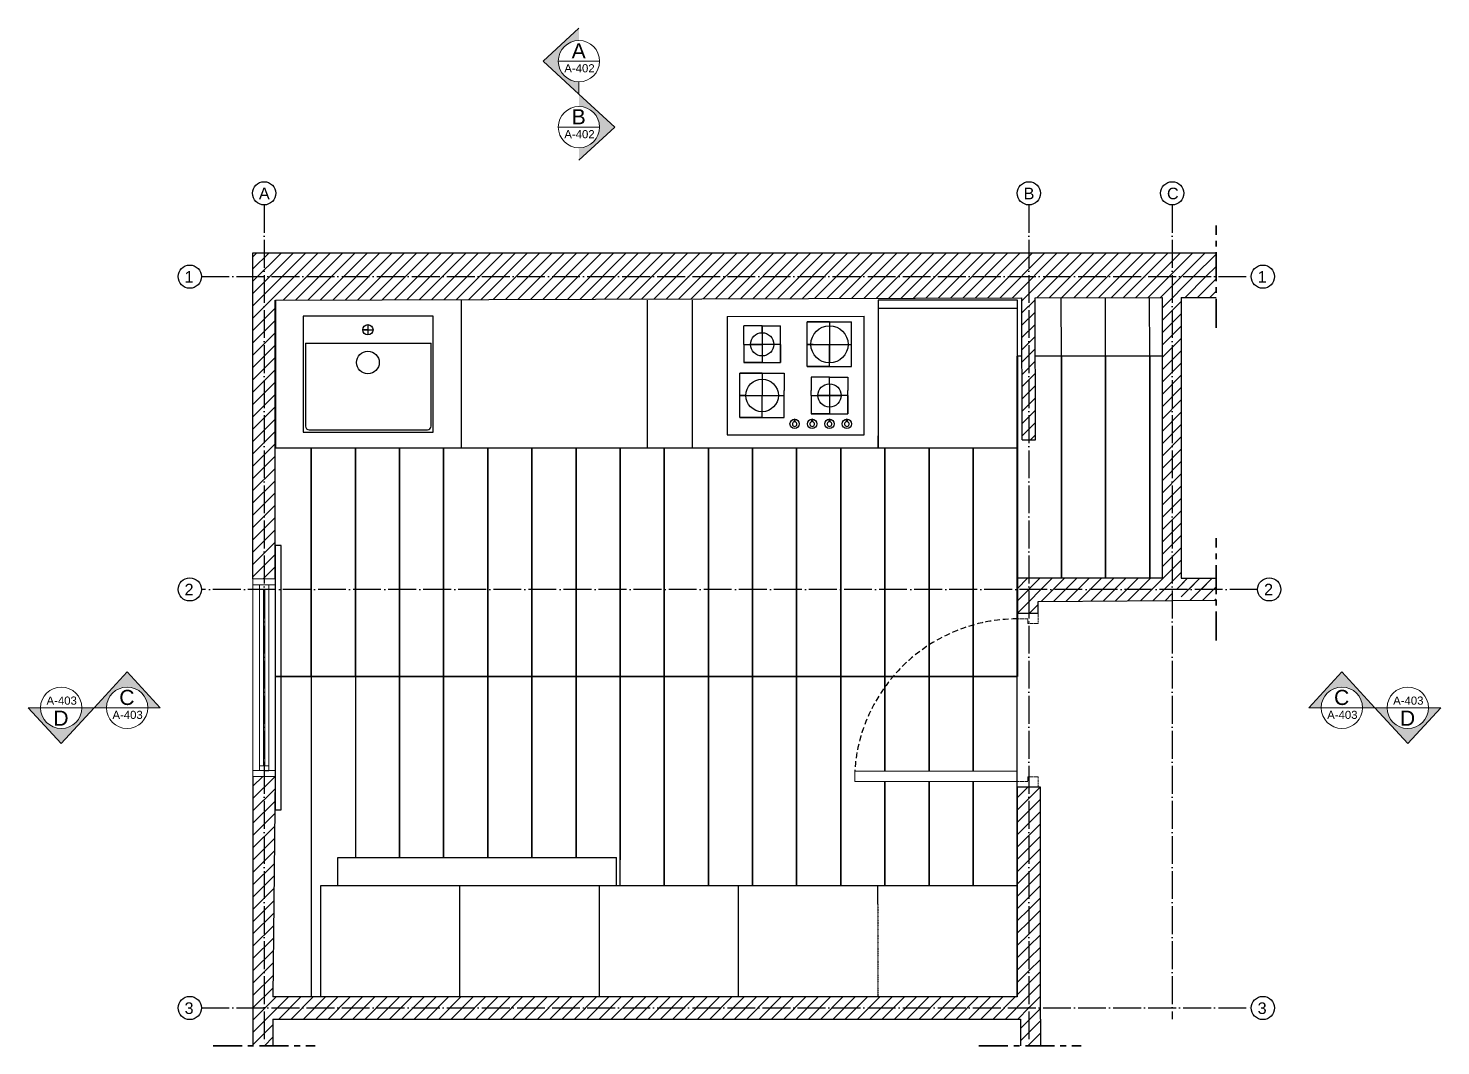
# Model space of a CAD drawing. Header units: inches. Extents: x 778 to 2370, y 492 to 2915.
# Drawn here: x 1453 to 2061, y 1687 to 2125 of the extents above; entities that cross this region are included whole.
import ezdxf
from ezdxf.enums import TextEntityAlignment as Align

# ---------------------------------------------------------------- set-up
doc = ezdxf.new("R2010")
doc.units = ezdxf.units.IN
doc.header["$MEASUREMENT"] = 0
for name, pattern in [('ACAD_ISO04W100', [30, 24, -3, 0, -3]), ('CENTER', [2, 1.25, -0.25, 0.25, -0.25]), ('CENTERX2', [4, 2.5, -0.5, 0.5, -0.5]), ('HIDDEN', [0.375, 0.25, -0.125])]:
    doc.linetypes.add(name, pattern=pattern)
doc.layers.add('A-WALL-FULL', color=7, linetype='Continuous', lineweight=35)
doc.layers.add('G-ANNO-DIM', color=3, linetype='Continuous', lineweight=18)
for name, color, linetype in [('ACCESSORI', 2, 'Continuous'), ('ARREDI', 11, 'Continuous'), ('INFISSI', 4, 'Continuous'), ('PIASTRELLE', 71, 'Continuous'), ('QUOTE', 3, 'Continuous'), ('STRUTTURA', 7, 'Continuous')]:
    doc.layers.add(name, color=color, linetype=linetype)
doc.styles.add('ARIAL', font='Arial.ttf')
doc.styles.get("Standard").update_dxf_attribs({"font": 'Arial.ttf'})

# ---------------------------------------------------------------- blocks, each defined once
blk = doc.blocks.new('A$C7B0B1320')
h = blk.add_hatch(color=256)
h.dxf.hatch_style = 1
h.paths.add_polyline_path([(0, 17.8), (10.6, 17.8, -1), (46.2, 17.8), (56.8, 17.8), (28.4, 48.7)])
for p, q in [((0, 17.8), (28.4, 48.7)), ((56.8, 17.8), (28.4, 48.7)), ((10.6, 17.8), (0, 17.8)), ((10.6, 17.8), (46.2, 17.8)), ((46.2, 17.8), (56.8, 17.8))]:
    blk.add_line(p, q)
blk.add_circle((28.4, 17.8), 17.8)
at = {"style": 'ARIAL'}
for tag, height, p in [('A', 13, (28.2, 26.7)), ('A-301', 7, (28.8, 11.7))]:
    blk.add_attdef(tag, text='', height=height, dxfattribs=at).set_placement(p, align=Align.MIDDLE_CENTER)

msp = doc.modelspace()

# ---------------------------------------------------------------- hatches: boundary and pattern name
at = {"layer": 'A-WALL-FULL'}
h = msp.add_hatch(dxfattribs=at)
h.set_pattern_fill('ANSI31', scale=30)
h.paths.add_polyline_path([(1945.12, 1883.32), (1883.4, 1883.32), (1883.4, 1873.1), (1887.4, 1873.1), (1887.4, 1878.1), (1945.12, 1878.48)])
h.paths.add_polyline_path([(1945.12, 2018), (1883.4, 2018), (1883.4, 1947.74), (1886.25, 1947.74), (1886.05, 2008.83), (1940.73, 2009), (1940.73, 1888.1), (1883.4, 1888.1), (1883.4, 1883.32), (1945.12, 1883.32)])
h.paths.add_polyline_path([(1883.4, 1883.32), (1878.45, 1883.32), (1878.45, 1873.1), (1883.4, 1873.1)])
h.paths.add_polyline_path([(1883.4, 1888.1), (1878.45, 1888.1), (1878.45, 1883.32), (1883.4, 1883.32)])
h.paths.add_polyline_path([(1963.99, 2018), (1945.12, 2018), (1945.12, 1883.32), (1963.99, 1883.32), (1963.99, 1888.14), (1948.99, 1888.1), (1948.99, 2009.02), (1963.99, 2009.07)])
h.paths.add_polyline_path([(1945.12, 2028.2), (1883.4, 2028.2), (1883.4, 2018), (1945.12, 2018)])
h.paths.add_polyline_path([(1883.4, 2018), (1554.1, 2018), (1554.1, 1887.8), (1558.9, 1887.8), (1558.9, 1902.23), (1558.9, 2007.8), (1880.35, 2008.81), (1880.55, 1947.74), (1883.4, 1947.74)])
h.paths.add_polyline_path([(1883.4, 2028.2), (1554.1, 2028.2), (1554.1, 2018), (1883.4, 2018)])
h.paths.add_polyline_path([(1554.1, 2018), (1549.3, 2018), (1549.3, 1887.8), (1554.1, 1887.8)])
h.paths.add_polyline_path([(1554.1, 2028.2), (1549.3, 2028.2), (1549.3, 2018), (1554.1, 2018)])
h = msp.add_hatch(dxfattribs=at)
h.set_pattern_fill('ANSI31', scale=30)
h.paths.add_polyline_path([(1963.99, 2028.2), (1945.12, 2028.2), (1945.12, 2018), (1963.99, 2018)])
h = msp.add_hatch(dxfattribs=at)
h.set_pattern_fill('ANSI31', scale=30)
h.paths.add_polyline_path([(1963.99, 1888.14), (1948.99, 1888.1), (1948.99, 1883.32), (1963.99, 1883.32)])
h.paths.add_polyline_path([(1963.99, 1883.32), (1959.66, 1883.32), (1948.99, 1883.32), (1948.99, 1878.51), (1963.99, 1878.61)])
h = msp.add_hatch(dxfattribs=at)
h.set_pattern_fill('ANSI31', scale=30)
h.paths.add_polyline_path([(1554.1, 1802.8), (1549.3, 1802.8), (1549.3, 1703.05), (1554.1, 1703.05)])
h.paths.add_polyline_path([(1558.9, 1802.8), (1558.9, 1802.8), (1554.1, 1802.8), (1554.1, 1703.05), (1883.4, 1703.05), (1883.4, 1798.1), (1878.4, 1798.1), (1878.4, 1766.8), (1878.4, 1707.8), (1557.9, 1707.8)])
h.paths.add_polyline_path([(1883.4, 1703.05), (1554.1, 1703.05), (1554.1, 1686.79), (1557.9, 1686.79), (1557.9, 1698.3), (1879.8, 1698.3), (1879.8, 1686.79), (1883.4, 1686.79)])
h.paths.add_polyline_path([(1554.1, 1703.05), (1549.3, 1703.05), (1549.3, 1698.3), (1549.3, 1686.79), (1554.1, 1686.79)])
h = msp.add_hatch(dxfattribs=at)
h.set_pattern_fill('ANSI31', scale=30)
h.paths.add_polyline_path([(1888.4, 1698.3), (1888.4, 1703.05), (1883.4, 1703.05), (1883.4, 1686.79), (1888.4, 1686.79)])
h.paths.add_polyline_path([(1888.4, 1798.1), (1883.4, 1798.1), (1883.4, 1703.05), (1888.4, 1703.05)])
at = {"layer": 'ARREDI'}
h = msp.add_hatch(color=4, dxfattribs=at)
h.dxf.hatch_style = 1
h.paths.add_polyline_path([(1554.4, 1883.3), (1553.9, 1883.3), (1553.9, 1807.3), (1554.4, 1807.3)])
at = {"layer": 'G-ANNO-DIM'}
h = msp.add_hatch(color=256, dxfattribs=at)
h.dxf.hatch_style = 1
h.paths.add_polyline_path([(1689.67, 2124.97), (1689.67, 2119.67, 1), (1689.67, 2101.89), (1689.67, 2096.59), (1674.22, 2110.78)])
h = msp.add_hatch(color=256, dxfattribs=at)
h.dxf.hatch_style = 1
h.paths.add_polyline_path([(1689.67, 2096.59), (1689.67, 2091.28, -1), (1689.67, 2073.5), (1689.67, 2068.2), (1705.11, 2082.39)])

# ---------------------------------------------------------------- linework, layer by layer
for p, q in [((1549.3, 1887.8), (1549.3, 2028.2)), ((1549.3, 2028.2), (1963.99, 2028.2)), ((1559.02, 2007.8), (1880.35, 2008.81)), ((1880.55, 1947.74), (1880.35, 2008.82)), ((1886.25, 1947.74), (1886.05, 2008.84)), ((1886.05, 2008.83), (1940.73, 2009)), ((1940.73, 2009), (1940.73, 1888.1)), ((1948.99, 2009.02), (1963.99, 2009.07)), ((1948.99, 2009.02), (1948.99, 1888.1)), ((1880.55, 1947.74), (1886.25, 1947.74)), ((1948.99, 1888.1), (1963.99, 1888.14)), ((1549.3, 1802.8), (1549.3, 1698.3)), ((1558.9, 1802.8), (1557.9, 1707.8)), ((1878.4, 1707.8), (1878.4, 1798.1)), ((1549.3, 1698.3), (1549.3, 1686.79)), ((1557.9, 1698.3), (1557.9, 1686.79)), ((1879.8, 1698.3), (1879.8, 1686.79)), ((1888.4, 1698.3), (1888.4, 1686.79))]:
    msp.add_line(p, q)
at = {"layer": 'A-WALL-FULL', "linetype": 'CENTERX2', "ltscale": 5}
for points in [[(1963.99, 1995.99), (1963.99, 2040.01)], [(1963.99, 1861.31), (1963.99, 1905.33)], [(1532.09, 1686.79), (1576.11, 1686.79)], [(1861.9, 1686.79), (1905.92, 1686.79)]]:
    msp.add_lwpolyline(points, dxfattribs=at)
at = {"layer": 'ACCESSORI'}
msp.add_lwpolyline([(1561.42, 1788.36), (1561.42, 1902.23), (1558.9, 1902.23), (1558.9, 1788.36)], close=True, dxfattribs=at)
at = {"layer": 'ARREDI'}
for p, q in [((1559.02, 2007.8), (1559.02, 1944.3)), ((1639.02, 1944.3), (1639.02, 2007.8)), ((1719.02, 2007.8), (1719.02, 1944.3)), ((1738.45, 2007.8), (1738.45, 1944.3)), ((1878.45, 2007.8), (1818.45, 2007.8)), ((1818.45, 2007.8), (1818.45, 1947.8)), ((1878.45, 2004.3), (1878.45, 2007.8)), ((1598.8, 1995.14), (1596.59, 1995.14)), ((1596.59, 1995.14), (1601, 1995.14)), ((1598.8, 1997.34), (1598.8, 1992.94)), ((1571.96, 1989.31), (1625.96, 1989.31)), ((1797.54, 1971.84), (1797.54, 1961.84)), ((1759, 1957.3), (1759, 1969)), ((1761.54, 1966.84), (1759, 1966.84)), ((1759, 1966.84), (1778.09, 1966.84)), ((1759, 1966.84), (1768.54, 1966.84)), ((1761.54, 1966.84), (1775.54, 1966.84)), ((1768.54, 1957.3), (1768.54, 1966.84)), ((1778.09, 1957.3), (1778.09, 1969)), ((1789.62, 1966.84), (1789.62, 1969)), ((1789.62, 1966.84), (1797.56, 1966.84)), ((1789.62, 1966.84), (1789.62, 1958.99)), ((1792.54, 1966.84), (1802.54, 1966.84)), ((1797.56, 1966.84), (1792.56, 1966.84)), ((1797.54, 1966.93), (1797.54, 1958.99)), ((1805.5, 1966.84), (1797.56, 1966.84)), ((1805.5, 1958.99), (1805.5, 1969)), ((1805.5, 1966.84), (1805.5, 1958.99)), ((1797.54, 1958.99), (1789.62, 1958.99)), ((1789.62, 1958.99), (1805.5, 1958.99)), ((1768.54, 1957.3), (1759, 1957.3)), ((1759, 1957.3), (1778.09, 1957.3)), ((1782.29, 1956.48), (1782.29, 1955.45)), ((1782.79, 1955.45), (1782.79, 1956.48)), ((1789.84, 1956.48), (1789.84, 1955.44)), ((1790.34, 1955.44), (1790.34, 1956.48)), ((1797.3, 1956.48), (1797.3, 1955.45)), ((1797.8, 1955.45), (1797.8, 1956.48)), ((1804.8, 1956.48), (1804.8, 1955.45)), ((1805.3, 1955.45), (1805.3, 1956.48)), ((1818.45, 1944.3), (1818.45, 1949.48)), ((1559.02, 1944.3), (1818.45, 1944.3)), ((1559.02, 1944.3), (1639.02, 1944.3)), ((1585.81, 1767.8), (1705.81, 1767.8)), ((1585.81, 1755.6), (1585.81, 1767.8)), ((1705.81, 1755.6), (1705.81, 1767.8)), ((1758.4, 1747.8), (1758.4, 1755.6)), ((1818.4, 1747.8), (1818.4, 1755.6)), ((1705.81, 1707.8), (1705.81, 1707.8))]:
    msp.add_line(p, q, dxfattribs=at)
at = {"layer": 'ARREDI', "ltscale": 5}
for p, q in [((1753.54, 2000.84), (1812.54, 2000.96)), ((1768.54, 1996.78), (1760.6, 1996.78)), ((1760.6, 1988.84), (1760.6, 1996.78)), ((1768.54, 1993.84), (1768.54, 1996.78)), ((1768.54, 1996.78), (1768.54, 1988.84)), ((1768.54, 1996.78), (1776.48, 1996.78)), ((1776.48, 1980.99), (1776.48, 1996.78)), ((1788, 1979.3), (1788, 1998.47)), ((1797.54, 1998.47), (1788, 1998.47)), ((1788, 1998.47), (1807.09, 1998.47)), ((1797.54, 1998.47), (1797.54, 1988.93)), ((1797.54, 1996.84), (1797.54, 1980.84)), ((1797.54, 1995.84), (1797.54, 1981.84)), ((1807.09, 1979.3), (1807.09, 1998.47)), ((1768.53, 1988.93), (1768.53, 1980.99)), ((1760.6, 1988.84), (1768.54, 1988.84)), ((1760.6, 1988.84), (1760.6, 1980.99)), ((1768.54, 1988.84), (1763.54, 1988.84)), ((1776.48, 1988.84), (1768.54, 1988.84)), ((1776.48, 1988.84), (1776.48, 1980.99)), ((1790.54, 1988.84), (1788, 1988.84)), ((1788, 1988.84), (1807.09, 1988.84)), ((1788, 1988.84), (1797.54, 1988.84)), ((1789.54, 1988.84), (1805.54, 1988.84)), ((1790.54, 1988.84), (1804.54, 1988.84)), ((1797.54, 1979.3), (1797.54, 1988.84)), ((1768.53, 1980.99), (1760.6, 1980.99)), ((1760.6, 1980.99), (1776.48, 1980.99)), ((1797.54, 1979.3), (1788, 1979.3)), ((1788, 1979.3), (1807.09, 1979.3)), ((1768.54, 1976.47), (1759, 1976.47)), ((1759, 1976.47), (1778.09, 1976.47)), ((1768.54, 1976.47), (1768.54, 1966.93)), ((1778.09, 1976.47), (1778.09, 1969)), ((1797.56, 1974.78), (1789.62, 1974.78)), ((1789.62, 1974.78), (1789.62, 1969)), ((1797.56, 1971.84), (1797.56, 1974.78)), ((1797.56, 1974.78), (1805.5, 1974.78)), ((1805.5, 1974.78), (1805.5, 1969))]:
    msp.add_line(p, q, dxfattribs=at)
at = {"layer": 'ARREDI', "linetype": 'Continuous', "ltscale": 5}
msp.add_line((1759, 1969), (1759, 1976.47), dxfattribs=at)
at = {"layer": 'ARREDI', "ltscale": 20}
for p, q in [((1878.4, 1755.6), (1578.4, 1755.6)), ((1578.4, 1755.6), (1578.4, 1707.8)), ((1638.4, 1707.8), (1638.4, 1755.6)), ((1698.4, 1755.6), (1698.4, 1707.8))]:
    msp.add_line(p, q, dxfattribs=at)
at = {"layer": 'ARREDI', "ltscale": 0.1}
msp.add_line((1758.4, 1707.8), (1758.4, 1747.8), dxfattribs=at)
at = {"layer": 'ARREDI', "linetype": 'HIDDEN', "ltscale": 0.1}
msp.add_line((1818.4, 1747.8), (1818.4, 1707.8), dxfattribs=at)
at = {"layer": 'ARREDI', "linetype": 'Continuous'}
msp.add_lwpolyline([(1818.45, 1944.3), (1878.45, 1944.3), (1878.45, 2004.3), (1818.45, 2004.3)], close=True, dxfattribs=at)
at = {"layer": 'ARREDI'}
msp.add_lwpolyline([(1570.96, 1951.05), (1626.96, 1951.05), (1626.96, 2001.05), (1570.96, 2001.05)], close=True, dxfattribs=at)
msp.add_lwpolyline([(1753.54, 2000.84), (1753.54, 1949.84), (1812.54, 1949.84), (1812.54, 2000.96)], dxfattribs=at)
msp.add_lwpolyline([(1571.96, 1989.31), (1571.96, 1953.55, 0.414214), (1573.46, 1952.05), (1624.46, 1952.05, 0.414214), (1625.96, 1953.55), (1625.96, 1989.31)], format="xyb", dxfattribs=at)
for centre, radius in [((1598.8, 1995.14), 2.2), ((1598.8, 1981.03), 4.87), ((1768.54, 1966.84), 7), ((1797.56, 1966.84), 5), ((1782.54, 1954.6), 2), ((1790.04, 1954.6), 2), ((1797.54, 1954.6), 2), ((1805.04, 1954.6), 2)]:
    msp.add_circle(centre, radius, dxfattribs=at)
at = {"layer": 'ARREDI', "ltscale": 5}
for centre, radius in [((1797.54, 1988.84), 8), ((1768.54, 1988.84), 5)]:
    msp.add_circle(centre, radius, dxfattribs=at)
at = {"layer": 'ARREDI'}
for centre in [(1782.54, 1954.5), (1790.09, 1954.49), (1797.55, 1954.49), (1805.05, 1954.5)]:
    msp.add_arc(centre, 1, 104.47751, 75.52249, dxfattribs=at)
for points in [[(1782.79, 1956.48), (1782.79, 1956.65), (1782.29, 1956.65), (1782.29, 1956.48)], [(1790.34, 1956.48), (1790.34, 1956.64), (1789.84, 1956.64), (1789.84, 1956.48)], [(1797.8, 1956.48), (1797.8, 1956.64), (1797.3, 1956.64), (1797.3, 1956.48)], [(1805.3, 1956.48), (1805.3, 1956.65), (1804.8, 1956.65), (1804.8, 1956.48)]]:
    msp.add_open_spline(points, degree=3, dxfattribs=at)
at = {"layer": 'G-ANNO-DIM'}
for p, q in [((1689.67, 2124.97), (1674.22, 2110.78)), ((1689.67, 2096.59), (1674.22, 2110.78)), ((1680.77, 2110.78), (1698.56, 2110.78)), ((1689.67, 2101.89), (1689.67, 2096.59)), ((1689.67, 2101.89), (1689.67, 2096.59)), ((1689.67, 2096.59), (1705.11, 2082.39)), ((1680.77, 2082.39), (1698.56, 2082.39)), ((1689.67, 2068.2), (1705.11, 2082.39))]:
    msp.add_line(p, q, dxfattribs=at)
for centre in [(1689.67, 2110.78), (1689.67, 2082.39)]:
    msp.add_circle(centre, 8.89, dxfattribs=at)
at = {"layer": 'INFISSI', "lineweight": 0}
for p, q in [((1549.3, 1887.8), (1549.3, 1802.8)), ((1558.9, 1887.8), (1558.9, 1802.8)), ((1552.15, 1807.3), (1552.15, 1883.3)), ((1553.9, 1807.3), (1553.9, 1883.3)), ((1554.4, 1883.3), (1554.4, 1807.3)), ((1556.15, 1883.3), (1556.15, 1807.3))]:
    msp.add_line(p, q, dxfattribs=at)
at = {"layer": 'INFISSI', "color": 4, "lineweight": 0}
for p, q in [((1552.15, 1883.3), (1552.15, 1885.3)), ((1556.15, 1883.3), (1552.15, 1883.3)), ((1556.15, 1885.3), (1556.15, 1883.3)), ((1556.15, 1807.3), (1552.15, 1807.3)), ((1552.15, 1807.3), (1552.15, 1805.3)), ((1556.15, 1807.3), (1552.15, 1807.3)), ((1556.15, 1805.3), (1556.15, 1807.3))]:
    msp.add_line(p, q, dxfattribs=at)
at = {"layer": 'INFISSI'}
for p, q in [((1553.9, 1883.3), (1554.4, 1883.3)), ((1553.9, 1808.48), (1553.9, 1807.3)), ((1554.15, 1807.3), (1554.4, 1807.3)), ((1554.4, 1807.3), (1554.4, 1808.48)), ((1554.15, 1805.3), (1556.15, 1805.3))]:
    msp.add_line(p, q, dxfattribs=at)
at = {"layer": 'INFISSI', "color": 4, "lineweight": 0}
for points in [[(1558.9, 1887.8), (1558.9, 1885.3), (1549.3, 1885.3), (1549.3, 1887.8)], [(1558.9, 1805.3), (1558.9, 1802.8), (1549.3, 1802.8), (1549.3, 1805.3)]]:
    msp.add_lwpolyline(points, close=True, dxfattribs=at)
at = {"layer": 'INFISSI', "linetype": 'CENTER', "lineweight": 0}
for points in [[(1878.4, 1870.6), (1878.4, 1873.1), (1887.4, 1873.1), (1887.4, 1868.6), (1882.9, 1868.6), (1882.9, 1870.6), (1878.4, 1870.6)], [(1878.4, 1800.6), (1878.4, 1798.1), (1887.4, 1798.1), (1887.4, 1802.6), (1882.9, 1802.6), (1882.9, 1800.6), (1878.4, 1800.6)]]:
    msp.add_lwpolyline(points, dxfattribs=at)
at = {"layer": 'INFISSI', "linetype": 'Continuous', "lineweight": 0}
msp.add_lwpolyline([(1808.4, 1805.1), (1878.4, 1805.1), (1878.4, 1800.6), (1808.4, 1800.6), (1808.4, 1805.1)], dxfattribs=at)
at = {"layer": 'INFISSI', "linetype": 'HIDDEN', "lineweight": -2, "ltscale": 10}
msp.add_arc((1878.5, 1800.33), 70.27, 90.08643, 176.10934, dxfattribs=at)
at = {"layer": 'PIASTRELLE'}
for p, q in [((1897.45, 1983.8), (1897.37, 2008.86)), ((1916.45, 1983.8), (1916.37, 2008.92)), ((1935.45, 1983.8), (1935.37, 2008.98)), ((1574.4, 1845.8), (1574.4, 1707.8))]:
    msp.add_line(p, q, dxfattribs=at)
for points in [[(1559.02, 1983.8), (1558.9, 1983.8)], [(1859.4, 1944.3), (1859.4, 1845.8), (1878.4, 1845.8), (1878.4, 1983.8)], [(1880.43, 1983.79), (1878.45, 1983.8), (1878.45, 1845.8)], [(1897.45, 1888.1), (1897.45, 1983.8), (1886.13, 1983.76)], [(1916.45, 1888.1), (1916.45, 1983.8), (1897.45, 1983.8), (1897.45, 1888.1)], [(1935.45, 1888.1), (1935.45, 1983.8), (1916.45, 1983.8), (1916.45, 1888.1)], [(1940.73, 1983.8), (1935.45, 1983.8), (1935.45, 1888.1)], [(1558.9, 1845.8), (1574.4, 1845.8), (1574.4, 1944.3)], [(1574.4, 1944.3), (1574.4, 1845.8), (1593.4, 1845.8), (1593.4, 1944.3)], [(1593.4, 1944.3), (1593.4, 1845.8), (1612.4, 1845.8), (1612.4, 1944.3)], [(1612.4, 1944.3), (1612.4, 1845.8), (1631.4, 1845.8), (1631.4, 1944.3)], [(1631.4, 1944.3), (1631.4, 1845.8), (1650.4, 1845.8), (1650.4, 1944.3)], [(1650.4, 1944.3), (1650.4, 1845.8), (1669.4, 1845.8), (1669.4, 1944.3)], [(1669.4, 1944.3), (1669.4, 1845.8), (1688.4, 1845.8), (1688.4, 1944.3)], [(1688.4, 1944.3), (1688.4, 1845.8), (1707.4, 1845.8), (1707.4, 1944.3)], [(1707.4, 1944.3), (1707.4, 1845.8), (1726.4, 1845.8), (1726.4, 1944.3)], [(1726.4, 1944.3), (1726.4, 1845.8), (1745.4, 1845.8), (1745.4, 1944.3)], [(1745.4, 1944.3), (1745.4, 1845.8), (1764.4, 1845.8), (1764.4, 1944.3)], [(1764.4, 1944.3), (1764.4, 1845.8), (1783.4, 1845.8), (1783.4, 1944.3)], [(1783.4, 1944.3), (1783.4, 1845.8), (1802.4, 1845.8), (1802.4, 1944.3)], [(1802.4, 1944.3), (1802.4, 1845.8), (1821.4, 1845.8), (1821.4, 1944.3)], [(1821.4, 1944.3), (1821.4, 1845.8), (1840.4, 1845.8), (1840.4, 1944.3)], [(1840.4, 1944.3), (1840.4, 1845.8), (1859.4, 1845.8), (1859.4, 1944.3)], [(1574.4, 1845.8), (1558.9, 1845.8)], [(1593.4, 1845.8), (1574.4, 1845.8)], [(1593.4, 1845.8), (1574.4, 1845.8)], [(1612.4, 1767.8), (1612.4, 1845.8), (1593.4, 1845.8), (1593.4, 1767.8)], [(1631.4, 1767.8), (1631.4, 1845.8), (1612.4, 1845.8), (1612.4, 1767.8)], [(1650.4, 1767.8), (1650.4, 1845.8), (1631.4, 1845.8), (1631.4, 1767.8)], [(1669.4, 1767.8), (1669.4, 1845.8), (1650.4, 1845.8), (1650.4, 1767.8)], [(1688.4, 1767.8), (1688.4, 1845.8), (1669.4, 1845.8), (1669.4, 1767.8)], [(1707.4, 1755.6), (1707.4, 1845.8), (1688.4, 1845.8), (1688.4, 1767.8)], [(1726.4, 1755.6), (1726.4, 1845.8), (1707.4, 1845.8), (1707.4, 1766.8)], [(1745.4, 1755.6), (1745.4, 1845.8), (1726.4, 1845.8), (1726.4, 1755.6)], [(1764.4, 1755.6), (1764.4, 1845.8), (1745.4, 1845.8), (1745.4, 1755.6)], [(1783.4, 1755.6), (1783.4, 1845.8), (1764.4, 1845.8), (1764.4, 1755.6)], [(1802.4, 1755.6), (1802.4, 1845.8), (1783.4, 1845.8), (1783.4, 1755.6)], [(1821.4, 1805.1), (1821.4, 1845.8), (1802.4, 1845.8), (1802.4, 1755.6)], [(1840.4, 1805.1), (1840.4, 1845.8), (1821.4, 1845.8), (1821.4, 1805.1)], [(1859.4, 1805.1), (1859.4, 1845.8), (1840.4, 1845.8), (1840.4, 1805.1)], [(1878.4, 1766.8), (1878.4, 1845.8), (1859.4, 1845.8), (1859.4, 1805.1)], [(1821.4, 1800.6), (1821.4, 1755.6)], [(1821.4, 1755.6), (1821.4, 1800.6)], [(1840.4, 1800.6), (1840.4, 1755.6)], [(1840.4, 1755.6), (1840.4, 1800.6)], [(1859.4, 1800.6), (1859.4, 1755.6)], [(1859.4, 1755.6), (1859.4, 1800.6)], [(1878.4, 1745.61), (1878.4, 1750.91)], [(1878.4, 1719.09), (1878.4, 1724.4)], [(1878.4, 1707.8), (1878.4, 1708.49)]]:
    msp.add_lwpolyline(points, dxfattribs=at)
at = {"layer": 'QUOTE', "linetype": 'ACAD_ISO04W100', "ltscale": 0.5}
for p, q in [((1554.1, 2048.89), (1554.1, 1686.79)), ((1883.4, 2048.89), (1883.4, 1686.79)), ((1945.12, 2048.89), (1945.12, 1698.3)), ((1527.09, 2018), (1979.16, 2018)), ((1981.91, 1883.32), (1527.02, 1883.32)), ((1527.09, 1703.05), (1979.16, 1703.05))]:
    msp.add_line(p, q, dxfattribs=at)
at = {"layer": 'QUOTE'}
for centre in [(1554.1, 2053.89), (1883.4, 2053.89), (1945.12, 2053.89), (1522.09, 2018), (1984.16, 2018), (1522.09, 1883.32), (1986.91, 1883.32), (1522.09, 1703.05), (1984.16, 1703.05)]:
    msp.add_circle(centre, 5, dxfattribs=at)
at = {"layer": 'STRUTTURA', "ltscale": 5}
for p, q in [((1558.9, 1887.8), (1558.9, 2007.8)), ((1559.02, 1957.8), (1559.02, 2007.8))]:
    msp.add_line(p, q, dxfattribs=at)
at = {"layer": 'STRUTTURA'}
for p, q in [((1888.4, 1798.1), (1887.4, 1798.1)), ((1698.4, 1707.8), (1638.4, 1707.8)), ((1818.4, 1707.8), (1758.4, 1707.8))]:
    msp.add_line(p, q, dxfattribs=at)
for points in [[(1940.73, 1888.1), (1878.4, 1888.1), (1878.4, 1873.1), (1887.4, 1873.1), (1887.4, 1878.1), (1963.99, 1878.61)], [(1888.4, 1698.3), (1888.4, 1798.1)], [(1557.9, 1698.3), (1879.8, 1698.3)]]:
    msp.add_lwpolyline(points, dxfattribs=at)
at = {"layer": 'STRUTTURA', "linetype": 'ByBlock'}
msp.add_lwpolyline([(1888.4, 1798.1), (1878.4, 1798.1), (1878.4, 1707.8), (1557.9, 1707.8)], dxfattribs=at)

# ---------------------------------------------------------------- block references
at = {"layer": 'G-ANNO-DIM', "linetype": 'CENTERX2', "ltscale": 5, "xscale": 0.5000006144926441, "yscale": 0.5000006144926441, "zscale": 0.5000006144926441}
for p in [(1480.91, 1823.44), (2003.99, 1823.44)]:
    msp.add_blockref('A$C7B0B1320', p, dxfattribs=at).add_auto_attribs({'A': 'C', 'A-301': 'A-403'})
at = {"layer": 'G-ANNO-DIM', "linetype": 'CENTERX2', "ltscale": 5}
ref = msp.add_blockref('A$C7B0B1320', (1452.53, 1841.23), dxfattribs=dict(at, xscale=-0.5000006144926441, yscale=0.5000006144926441, zscale=0.5000006144926441, rotation=180))
ref.add_attrib('A', 'D', dxfattribs={"layer": '0', "ltscale": 5, "height": 6.5, "style": 'ARIAL'}).set_placement((1466.61, 1827.87), align=Align.MIDDLE_CENTER)
ref.add_attrib('A-301', 'A-403', dxfattribs={"layer": '0', "ltscale": 5, "height": 3.5, "style": 'ARIAL'}).set_placement((1466.94, 1835.43), align=Align.MIDDLE_CENTER)
ref = msp.add_blockref('A$C7B0B1320', (2032.37, 1841.23), dxfattribs=dict(at, xscale=-0.5000006144926441, yscale=0.5000006144926441, zscale=0.5000006144926441, rotation=180))
ref.add_attrib('A', 'D', dxfattribs={"layer": '0', "ltscale": 5, "height": 6.5, "style": 'ARIAL'}).set_placement((2046.46, 1827.87), align=Align.MIDDLE_CENTER)
ref.add_attrib('A-301', 'A-403', dxfattribs={"layer": '0', "ltscale": 5, "height": 3.5, "style": 'ARIAL'}).set_placement((2046.79, 1835.43), align=Align.MIDDLE_CENTER)

# ---------------------------------------------------------------- texts
at = {"layer": 'G-ANNO-DIM', "style": 'ARIAL'}
for tag, height, p in [('A', 6.5, (1689.56, 2115.25)), ('A-402', 3.5, (1689.89, 2107.73)), ('B', 6.5, (1689.56, 2086.86)), ('A-402', 3.5, (1689.89, 2079.35))]:
    msp.add_attdef(tag, text='', height=height, dxfattribs=at).set_placement(p, align=Align.MIDDLE_CENTER)
at = {"layer": 'QUOTE', "char_height": 5, "attachment_point": 1}
for s, insert in [('A', (1551.85, 2056.31)), ('B', (1881.14, 2056.31)), ('C', (1942.87, 2056.31)), ('1', (1519.84, 2020.42)), ('1', (1981.91, 2020.42)), ('2', (1519.84, 1885.74)), ('2', (1984.66, 1885.74)), ('3', (1519.84, 1705.47)), ('3', (1981.91, 1705.47))]:
    msp.add_mtext_dynamic_manual_height_columns(s, width=6.7068, gutter_width=1, heights=[0], dxfattribs=dict(at, insert=insert))

doc.saveas('drawing.dxf')
